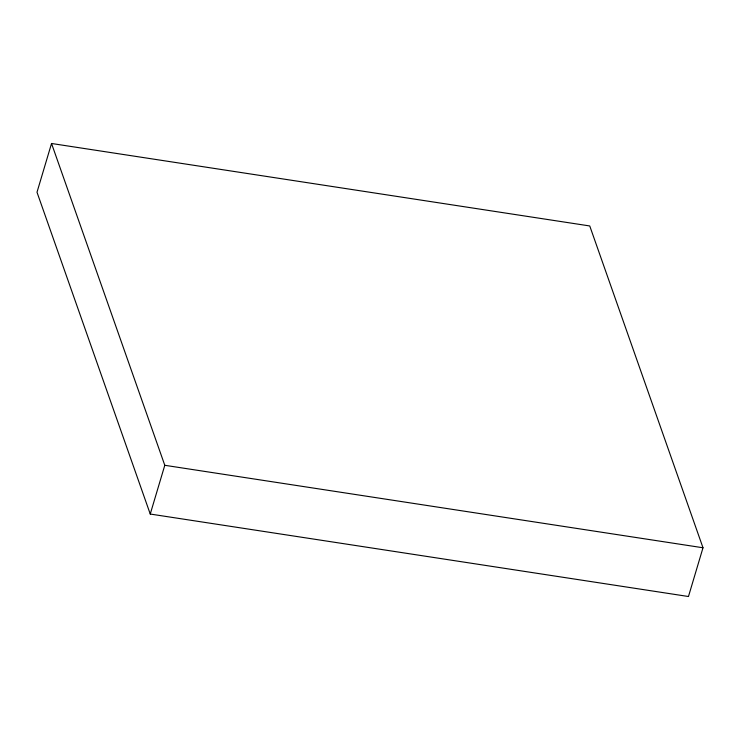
<?xml version="1.0" encoding="UTF-8"?>
<svg xmlns="http://www.w3.org/2000/svg" width="740" height="740" viewBox="0 0 740 740"><rect width="100%" height="100%" fill="white"/><g stroke="black" fill="none" stroke-linecap="round" stroke-linejoin="round"><path stroke-width="1.11" d="M51.532 143.486L37 192.233L150.248 514.041L688.468 596.514L703 547.766L589.752 225.959L51.532 143.486L164.789 465.293L150.248 514.041M164.789 465.293L703 547.766"/></g></svg>
